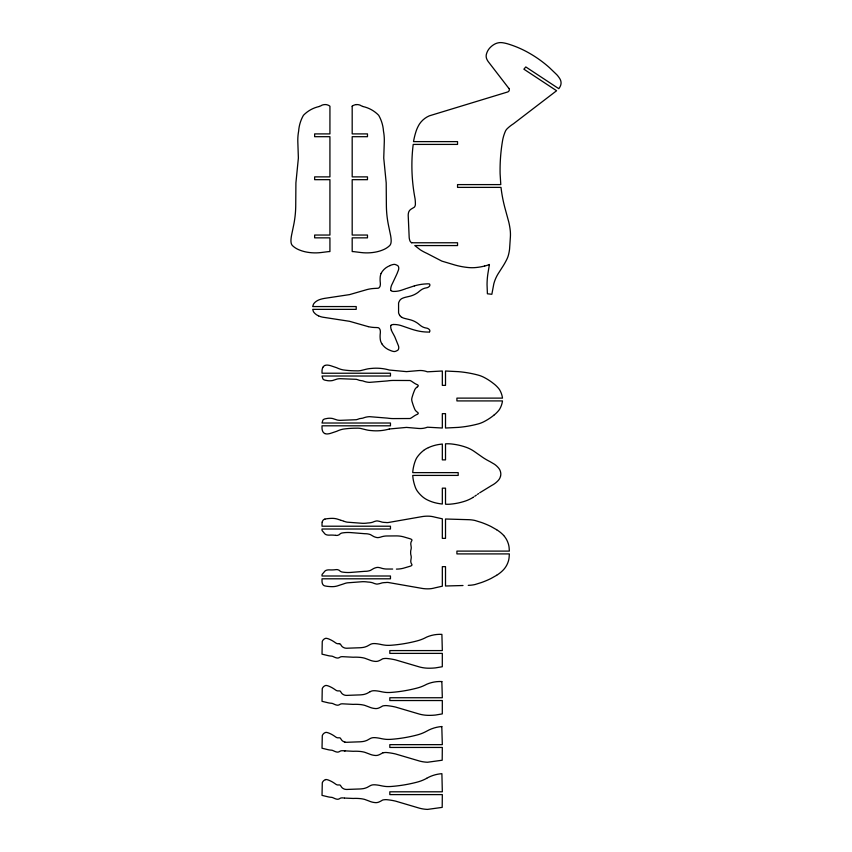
<?xml version="1.0" encoding="UTF-8"?>
<svg xmlns="http://www.w3.org/2000/svg" width="852" height="852" viewBox="0 0 852 852"><rect width="100%" height="100%" fill="white"/><g stroke="black" fill="none" stroke-linecap="round" stroke-linejoin="round"><path stroke-width="1.28" d="M397.16 273.322L398.395 270.169A5.431 5.431 0 0 0 398.704 267.571A4.047 4.047 0 0 0 398.182 266.133A1.416 1.416 0 0 0 397.735 265.707L397.288 265.409A11.119 11.119 0 0 0 395.221 264.514A3.834 3.834 0 0 0 393.411 264.471A15.954 15.954 0 0 0 390.141 265.483M396.84 274.11L392.335 283.716A12.141 12.141 0 0 0 390.77 288.381A6.667 6.667 0 0 0 390.717 290.074L391.057 290.607M391.057 325.315L390.717 325.847A6.667 6.667 0 0 0 390.78 327.541A11.204 11.204 0 0 0 391.451 330.331M479.697 492.807L491.774 485.416A23.26 23.26 0 0 0 497.866 480.869A10.128 10.128 0 0 0 500.497 476.375M478.59 493.585L477.493 494.352M476.385 495.118L474.724 496.269M473.062 497.419L473.616 497.035M496.631 575.313L490.954 578.519A90.099 90.099 0 0 1 481.412 582.544L475.065 584.525A34.644 34.644 0 0 1 468.994 585.313L468.249 585.345M370.205 691.654L367.318 693.272A20.022 20.022 0 0 1 364.539 694.284L363.495 694.529A35.688 35.688 0 0 1 358.223 694.955L347.765 695.349A9.947 9.947 0 0 1 344.932 695.2A6.39 6.39 0 0 1 343.324 694.529A5.005 5.005 0 0 1 341.609 693.123L340.406 691.313A1.534 1.534 0 0 0 339.33 690.887L337.775 690.908A4.888 4.888 0 0 1 336.039 690.301L334.41 689.193A27.264 27.264 0 0 0 329.202 686.339A10.639 10.639 0 0 0 326.412 685.487A2.173 2.173 0 0 0 325.453 685.562A5.027 5.027 0 0 0 322.248 688.704L322.024 701.324L328.425 702.857A23.952 23.952 0 0 0 331.46 703.273A5.325 5.325 0 0 1 332.642 703.528L334.666 704.423A9.212 9.212 0 0 0 336.732 705.094A3.589 3.589 0 0 0 338.457 705.083A6.986 6.986 0 0 0 339.799 704.476A4.888 4.888 0 0 1 340.566 704.061A6.294 6.294 0 0 1 342.366 703.816L353.218 704.38A46.285 46.285 0 0 1 359.224 704.455A28.947 28.947 0 0 1 364.731 705.36L369.108 706.99A18.797 18.797 0 0 0 375.114 708.534A7.519 7.519 0 0 0 378.714 708.044A25.251 25.251 0 0 0 382.25 706.202A3.035 3.035 0 0 1 383.134 705.85A20.618 20.618 0 0 1 385.349 705.605A9.159 9.159 0 0 1 386.723 705.626A64.454 64.454 0 0 1 395.53 707.053L419.61 714.157A36.945 36.945 0 0 0 427.534 715.329A57.702 57.702 0 0 0 435.66 715.02L442.294 713.891L442.326 700.536L389.822 700.536L389.822 697.745L442.326 697.745L441.847 681.525M406.415 288.508L414.402 285.889M405.68 288.775L401.633 290.159A24.069 24.069 0 0 1 393.603 291.427A4.164 4.164 0 0 1 391.047 290.607M389.332 428.993L406.51 427.406L418.449 428.439A19.575 19.575 0 0 0 427.416 427.203L442.326 428.023L442.326 413.657L445.511 413.657L445.511 428.023L458.323 427.385A112.549 112.549 0 0 0 477.535 424.094A30.427 30.427 0 0 0 483.595 421.868A58.383 58.383 0 0 0 493.787 415.286M462.998 585.516L445.511 586.006L445.511 566.655L442.326 566.655L442.326 586.197L434.701 587.912A25.358 25.358 0 0 1 429.387 588.807A35.188 35.188 0 0 1 422.379 588.455L388.171 582.47A9.532 9.532 0 0 0 385.786 582.555A22.29 22.29 0 0 0 381.962 582.917A24.623 24.623 0 0 1 377.351 584.067A3.909 3.909 0 0 1 376.403 584.035A15.996 15.996 0 0 1 372.825 582.864A17.604 17.604 0 0 0 367.894 582.054A29.554 29.554 0 0 0 362.419 581.703L347.307 582.843A16.412 16.412 0 0 0 343.665 583.886L338.649 585.494A17.764 17.764 0 0 1 333.324 586.623A32.291 32.291 0 0 1 328.808 586.485A27.339 27.339 0 0 1 324.889 585.899A3.152 3.152 0 0 1 323.11 584.813A5.208 5.208 0 0 1 322.258 583.045A7.785 7.785 0 0 1 322.024 580.851L322.024 578.806L390.461 578.806L390.461 576.005L322.024 576.005L322.024 575.036A1.576 1.576 0 0 1 322.631 573.833L324.942 571.074A4.452 4.452 0 0 1 326.337 570.265A8.829 8.829 0 0 1 329.415 569.881A33.058 33.058 0 0 0 335.731 569.658A6.656 6.656 0 0 1 337.616 569.679A1.512 1.512 0 0 1 338.265 569.945A2.684 2.684 0 0 1 339.511 570.542A4.633 4.633 0 0 0 342.153 572.022A36.828 36.828 0 0 0 350.555 572.438L364.944 571.309A15.389 15.389 0 0 0 370.386 570.435L373.73 568.486A14.186 14.186 0 0 1 376.126 567.645A5.495 5.495 0 0 1 378.075 567.421A15.24 15.24 0 0 1 380.706 567.933A18.882 18.882 0 0 0 386.339 569.029L392.665 569.051M339.33 643.718L337.775 643.75A4.888 4.888 0 0 1 336.039 643.143L334.41 642.035A27.275 27.275 0 0 0 329.202 639.181A10.671 10.671 0 0 0 326.412 638.329A2.162 2.162 0 0 0 325.453 638.404A5.027 5.027 0 0 0 322.248 641.545L322.024 654.166L328.425 655.699A23.952 23.952 0 0 0 331.46 656.115A5.325 5.325 0 0 1 332.642 656.37L334.666 657.265A9.17 9.17 0 0 0 336.732 657.936A3.589 3.589 0 0 0 338.457 657.925A6.986 6.986 0 0 0 339.799 657.318A4.888 4.888 0 0 1 340.566 656.903A6.294 6.294 0 0 1 342.366 656.658L353.218 657.233A46.285 46.285 0 0 1 359.224 657.307A28.947 28.947 0 0 1 364.731 658.213L369.108 659.831A18.776 18.776 0 0 0 375.114 661.376A7.53 7.53 0 0 0 378.714 660.886A25.251 25.251 0 0 0 382.25 659.043A3.067 3.067 0 0 1 383.134 658.692A20.831 20.831 0 0 1 385.349 658.447A9.127 9.127 0 0 1 386.723 658.468A64.305 64.305 0 0 1 395.53 659.895L419.61 666.999A36.828 36.828 0 0 0 427.534 668.181A57.691 57.691 0 0 0 435.66 667.861L442.294 666.733L442.326 653.388L389.822 653.388L389.822 650.587L442.326 650.587L441.9 634.378A33.888 33.888 0 0 0 426.682 637.083A41.418 41.418 0 0 1 416.958 640.938A145.053 145.053 0 0 1 392.048 645.177A40.747 40.747 0 0 1 386.158 645.294A44.421 44.421 0 0 1 380.887 644.463A39.426 39.426 0 0 0 376.041 643.675A15.826 15.826 0 0 0 372.867 643.633A7.828 7.828 0 0 0 370.205 644.495L367.318 646.114A20.267 20.267 0 0 1 364.539 647.126L363.495 647.371A35.688 35.688 0 0 1 358.223 647.808L347.765 648.191A9.915 9.915 0 0 1 344.932 648.042A6.315 6.315 0 0 1 343.324 647.371A4.984 4.984 0 0 1 341.609 645.965L340.406 644.155A1.523 1.523 0 0 0 339.33 643.729M411.676 242.767L457.545 242.767L457.545 245.568L414.796 245.568L420.228 249.774A50.524 50.524 0 0 0 426.884 253.353L441.837 261.106L455.021 265.047A76.861 76.861 0 0 0 467.215 267.421A42.419 42.419 0 0 0 474.202 267.666A56.253 56.253 0 0 0 484.639 266.026M396.404 569.104L396.691 569.104A27.765 27.765 0 0 0 403.252 568.263L409.993 566.282A6.071 6.071 0 0 0 411.676 565.483L411.953 564.961A1.736 1.736 0 0 0 411.761 564.237A5.155 5.155 0 0 1 410.792 560.797L411.228 557.73A8.339 8.339 0 0 0 411.037 555.579A8.509 8.509 0 0 1 410.653 552.511A8.509 8.509 0 0 1 411.037 549.433A8.339 8.339 0 0 0 411.228 547.282L410.802 544.215A5.155 5.155 0 0 1 411.761 540.786A1.736 1.736 0 0 0 411.953 540.051L411.676 539.54A6.071 6.071 0 0 0 409.993 538.73L403.252 536.76A27.711 27.711 0 0 0 396.691 535.908L386.339 535.983A18.882 18.882 0 0 0 380.706 537.079A15.24 15.24 0 0 1 378.075 537.601A5.495 5.495 0 0 1 376.126 537.367A14.282 14.282 0 0 1 373.73 536.536L370.386 534.587A15.389 15.389 0 0 0 364.944 533.714L350.555 532.575A36.849 36.849 0 0 0 342.142 532.969A4.633 4.633 0 0 0 339.501 534.46A2.684 2.684 0 0 1 338.265 535.067A1.523 1.523 0 0 1 337.616 535.344A6.688 6.688 0 0 1 335.731 535.365M441.794 726.511L442.326 744.648L389.822 744.648L389.822 747.449L442.326 747.449L442.188 760.229L427.534 762.242A36.828 36.828 0 0 1 419.61 761.07L395.53 753.967A64.305 64.305 0 0 0 386.723 752.54A9.127 9.127 0 0 0 385.349 752.508A20.831 20.831 0 0 0 383.134 752.753M344.421 798.036L342.366 797.877A6.294 6.294 0 0 0 340.566 798.122A4.888 4.888 0 0 0 339.799 798.537A6.986 6.986 0 0 1 338.457 799.144A3.589 3.589 0 0 1 336.732 799.155A9.212 9.212 0 0 1 334.666 798.494L332.642 797.589A5.325 5.325 0 0 0 331.46 797.334A23.952 23.952 0 0 1 328.425 796.918L322.024 795.385L322.29 782.786A5.027 5.027 0 0 1 325.475 779.676M345.081 750.953L344.421 750.878M344.815 798.079L353.218 798.452A46.285 46.285 0 0 1 359.224 798.526A28.947 28.947 0 0 1 364.731 799.432L369.108 801.05A18.776 18.776 0 0 0 375.114 802.595A7.53 7.53 0 0 0 378.714 802.115A25.251 25.251 0 0 0 382.25 800.262A3.035 3.035 0 0 1 383.134 799.911A20.618 20.618 0 0 1 385.349 799.666A9.159 9.159 0 0 1 386.723 799.687A64.454 64.454 0 0 1 395.53 801.114L419.61 808.228A36.892 36.892 0 0 0 427.534 809.4L442.188 807.387L442.326 794.607L389.822 794.607L389.822 791.806L442.326 791.806L441.9 773.68A35.656 35.656 0 0 0 426.671 778.302M368.213 326.625L349.565 321.31L322.663 317.168A21.311 21.311 0 0 1 318.531 315.858M343.036 520.934L340.843 520.231M340.214 520.029L338.649 519.518A17.743 17.743 0 0 0 333.324 518.389A32.291 32.291 0 0 0 328.808 518.538A27.339 27.339 0 0 0 324.889 519.113M496.631 529.71L490.954 526.493A90.088 90.088 0 0 0 481.412 522.468L475.065 520.497A34.644 34.644 0 0 0 468.994 519.699L445.511 519.006L445.511 538.368L442.326 538.368L442.326 518.815L434.701 517.111A25.358 25.358 0 0 0 429.387 516.205A35.262 35.262 0 0 0 422.379 516.557L388.171 522.542A9.489 9.489 0 0 1 385.786 522.468A22.29 22.29 0 0 1 381.962 522.095A24.623 24.623 0 0 0 377.351 520.945A3.909 3.909 0 0 0 376.403 520.977A15.996 15.996 0 0 0 372.825 522.148A17.636 17.636 0 0 1 367.894 522.968A29.469 29.469 0 0 1 362.419 523.309L347.307 522.18A16.465 16.465 0 0 1 343.665 521.126M508.921 88.48L488.728 62.26A13.387 13.387 0 0 1 486.535 58.447A7.572 7.572 0 0 1 486.449 54.049A14.803 14.803 0 0 1 490.614 47.116A18.009 18.009 0 0 1 495.268 43.825A13.206 13.206 0 0 1 499.517 42.643A15.07 15.07 0 0 1 503.479 42.877A38.084 38.084 0 0 1 508.91 44.229A102.4 102.4 0 0 1 529.965 53.548A118.098 118.098 0 0 1 549.38 67.585L556.739 74.656A25.805 25.805 0 0 1 559.881 78.821A8.083 8.083 0 0 1 561.063 82.974A8.03 8.03 0 0 1 560.115 86.574A12.631 12.631 0 0 1 558.784 88.683L525.801 66.946L523.884 69.182L556.59 90.738L513.383 123.838A37.296 37.296 0 0 0 507.27 128.631A9.574 9.574 0 0 0 505.566 130.867A40.683 40.683 0 0 0 502.669 140.026A174.894 174.894 0 0 0 500.113 173.819L500.784 184.596L457.545 184.596L457.545 187.387L500.997 187.387A145.415 145.415 0 0 0 505.396 209.645L508.729 221.882A70.833 70.833 0 0 1 510.252 230.498A39.756 39.756 0 0 1 510.38 237.037L509.571 249.072A41.61 41.61 0 0 1 508.218 255.824A24.825 24.825 0 0 1 506.589 259.807A77.212 77.212 0 0 1 501.998 267.73L497.93 274.099A37.382 37.382 0 0 0 493.83 283.769L491.849 294.281L487.397 293.78L487.046 284.632A77.191 77.191 0 0 1 487.919 273.481L489.421 264.461A28.521 28.521 0 0 1 484.639 266.026M352.185 106.212L352.185 133.902L367.478 133.902L367.478 136.693L352.185 136.693L352.185 176.875L367.478 176.875L367.478 179.676L352.185 179.676L352.185 235.045L367.478 235.045L367.478 237.846L352.185 237.846L352.185 251.564A24.708 24.708 0 0 1 355.156 251.809L360.992 252.533A47.414 47.414 0 0 0 374.965 252.181A36.444 36.444 0 0 0 383.624 249.593A20.874 20.874 0 0 0 389.556 245.706A5.069 5.069 0 0 0 390.876 243.342A12.279 12.279 0 0 0 391.121 239.604A35.848 35.848 0 0 0 390.535 235.163L388.608 225.897A103.113 103.113 0 0 1 386.371 204.906L386.201 182.882L383.741 158.035L384.284 142.028A49.917 49.917 0 0 0 383.475 131.059A36.934 36.934 0 0 0 378.693 115.308A31.173 31.173 0 0 0 362.771 106.489M411.686 242.745A3.728 3.728 0 0 1 409.769 240.296A11.204 11.204 0 0 1 409.173 237.325L408.214 215.481A11.3 11.3 0 0 1 408.662 212.169A6.007 6.007 0 0 1 411.324 209.006L414.093 207.334A1.96 1.96 0 0 0 414.849 206.386A4.484 4.484 0 0 0 415.382 204.256A38.372 38.372 0 0 0 415.03 198.58C411.633 180.773 410.93 162.402 413.209 144.414L457.545 144.414L457.545 141.613L413.518 141.613A73.389 73.389 0 0 1 416.308 130.59A34.133 34.133 0 0 1 419.525 123.945A22.578 22.578 0 0 1 429.323 115.84L507.675 91.973A2.449 2.449 0 0 0 509.027 88.427M417.448 386.797A8.019 8.019 0 0 0 414.967 389.311A55.359 55.359 0 0 0 412.368 396.414A12.823 12.823 0 0 0 411.686 399.513A12.823 12.823 0 0 0 412.379 402.613A55.359 55.359 0 0 0 414.977 409.716A7.998 7.998 0 0 0 417.448 412.24A1.704 1.704 0 0 1 418.279 413.401L417.661 414.2A19.404 19.404 0 0 0 414.786 415.584L411.921 417.512A8.893 8.893 0 0 1 410.014 418.524L394.732 418.577A40.832 40.832 0 0 1 387.436 418.119L369.534 416.671A19.564 19.564 0 0 0 362.824 418.151L359.374 418.683A19.511 19.511 0 0 1 356.306 419.716L340.438 420.345A15.677 15.677 0 0 1 337.2 420.015L332.589 418.513A14.91 14.91 0 0 0 325.89 418.715A5.517 5.517 0 0 0 323.739 419.376A2.109 2.109 0 0 0 322.876 420.249L322.024 423.018L390.461 423.018L390.461 425.808L322.024 425.808L322.024 427.821A8.232 8.232 0 0 0 322.759 431.442A4.313 4.313 0 0 0 324.761 433.508M417.437 386.765A1.704 1.704 0 0 0 418.289 385.573L417.661 384.838A19.404 19.404 0 0 1 414.786 383.453L411.921 381.526A8.893 8.893 0 0 0 410.014 380.514L394.732 380.45A40.832 40.832 0 0 0 387.436 380.919L369.534 382.367A19.564 19.564 0 0 1 362.824 380.876L359.374 380.354A19.511 19.511 0 0 0 356.306 379.321L340.438 378.693A15.677 15.677 0 0 0 337.2 379.023L332.589 380.524A14.899 14.899 0 0 1 325.89 380.322A5.517 5.517 0 0 1 323.611 379.587A2.151 2.151 0 0 1 322.876 378.789L322.024 376.02L390.461 376.02L390.461 373.229L322.024 373.229L322.024 371.216A8.232 8.232 0 0 1 322.865 367.361M322.844 367.35A4.356 4.356 0 0 1 324.761 365.519M324.75 365.508A6.614 6.614 0 0 1 327.413 365.093A17.711 17.711 0 0 1 330.544 365.668L336.785 367.766A26.827 26.827 0 0 0 343.09 369.896A94.402 94.402 0 0 0 356.743 370.844A15.773 15.773 0 0 0 361.088 370.492L366.392 369.182A27.328 27.328 0 0 1 370.971 368.479A47.488 47.488 0 0 1 389.332 370.034L406.51 371.632L418.449 370.599A19.553 19.553 0 0 1 427.416 371.823L442.326 371.003L442.326 385.37L445.511 385.37L445.511 371.014L458.323 371.653A112.645 112.645 0 0 1 477.535 374.933A30.512 30.512 0 0 1 483.595 377.159A58.383 58.383 0 0 1 493.787 383.751A29.841 29.841 0 0 1 498.111 387.852A12.823 12.823 0 0 1 499.815 390.152A21.747 21.747 0 0 1 502.499 398.118L456.917 398.118L456.917 400.919L502.488 400.919A21.747 21.747 0 0 1 499.804 408.875A12.823 12.823 0 0 1 498.1 411.175A29.895 29.895 0 0 1 493.777 415.275M389.332 429.003A47.467 47.467 0 0 1 370.971 430.548A27.232 27.232 0 0 1 366.392 429.855L361.088 428.545A15.773 15.773 0 0 0 356.743 428.183A94.402 94.402 0 0 0 343.09 429.131A26.827 26.827 0 0 0 336.785 431.272L330.544 433.359A17.711 17.711 0 0 1 327.413 433.945A6.614 6.614 0 0 1 324.75 433.53M496.62 575.302A32.94 32.94 0 0 0 503.702 569.53A21.726 21.726 0 0 0 508.325 561.319A19.245 19.245 0 0 0 509.145 557.016L509.347 553.907L456.917 553.907L456.917 551.106L509.347 551.106L509.145 547.996A19.245 19.245 0 0 0 508.303 543.704A21.737 21.737 0 0 0 503.681 535.503M496.62 529.72A32.94 32.94 0 0 1 503.702 535.482M324.889 519.134A3.152 3.152 0 0 0 323.11 520.199A5.144 5.144 0 0 0 322.226 522.106M322.226 522.106A7.785 7.785 0 0 0 322.024 524.161L322.024 526.216L390.461 526.216L390.461 529.007L322.024 529.007L322.024 529.976A1.576 1.576 0 0 0 322.631 531.179L324.942 533.948A4.473 4.473 0 0 0 326.337 534.747A8.85 8.85 0 0 0 329.415 535.131A32.983 32.983 0 0 1 335.731 535.365M500.486 476.375A8.211 8.211 0 0 0 500.646 472.445A9.383 9.383 0 0 0 498.633 468.089A20.448 20.448 0 0 0 494.405 464.212L489.953 461.592A64.496 64.496 0 0 1 482.498 457.226L474.053 451.304A34.059 34.059 0 0 0 466.321 447.353A62.058 62.058 0 0 0 453.072 444.169A36.412 36.412 0 0 0 445.511 443.839L445.511 459.878L442.326 459.878L442.326 444.02L440.782 444.233A40.587 40.587 0 0 0 428.439 447.62M473.062 497.419A38.745 38.745 0 0 1 463.445 501.647A63.474 63.474 0 0 1 450.218 504.171A29.362 29.362 0 0 1 445.511 504.203L445.511 488.164L442.326 488.164L442.326 504.022A52.6 52.6 0 0 1 434.808 502.691A40.033 40.033 0 0 1 426.777 499.613A23.568 23.568 0 0 1 421.165 495.502A34.037 34.037 0 0 1 417.278 491.04A17.7 17.7 0 0 1 415.35 487.301A45.188 45.188 0 0 1 413.018 478.291L412.73 475.416L458.184 475.416L458.184 472.626L412.73 472.626A34.687 34.687 0 0 1 413.582 466.747A38.052 38.052 0 0 1 415.659 459.995A16.039 16.039 0 0 1 418.098 455.948A31.599 31.599 0 0 1 423.636 450.431M423.636 450.42A22.61 22.61 0 0 1 428.45 447.641M319.33 106.404A9.905 9.905 0 0 0 321.875 105.222A9.212 9.212 0 0 1 325.943 104.594A8.169 8.169 0 0 1 329.937 106.202L329.926 133.902L314.644 133.902L314.644 136.693L329.926 136.693L329.926 176.875L314.644 176.875L314.644 179.676L329.926 179.676L329.926 235.045L314.644 235.045L314.644 237.846L329.926 237.846L329.926 251.564A24.708 24.708 0 0 0 326.955 251.809L321.129 252.533A47.414 47.414 0 0 1 307.146 252.181A36.455 36.455 0 0 1 298.498 249.593A20.863 20.863 0 0 1 292.555 245.706A5.08 5.08 0 0 1 291.203 243.161A12.375 12.375 0 0 1 290.99 239.604A35.848 35.848 0 0 1 291.576 235.163L293.503 225.897A103.103 103.103 0 0 0 295.74 204.906L295.91 182.882L298.381 158.035L297.827 142.028A49.917 49.917 0 0 1 298.647 131.059A36.924 36.924 0 0 1 303.429 115.308A31.173 31.173 0 0 1 319.351 106.489M383.134 752.753A3.067 3.067 0 0 0 382.25 753.104A25.251 25.251 0 0 1 378.714 754.947A7.53 7.53 0 0 1 375.114 755.447A18.776 18.776 0 0 1 369.108 753.903L364.731 752.273A28.947 28.947 0 0 0 359.224 751.368A46.285 46.285 0 0 0 353.218 751.294L342.366 750.718A6.294 6.294 0 0 0 340.566 750.974A4.888 4.888 0 0 0 339.799 751.379A6.986 6.986 0 0 1 338.457 751.986A3.589 3.589 0 0 1 336.732 752.007A9.17 9.17 0 0 1 334.666 751.336L332.642 750.442A5.325 5.325 0 0 0 331.46 750.175A23.952 23.952 0 0 1 328.425 749.771L322.024 748.226L322.29 735.627A5.027 5.027 0 0 1 325.475 732.518A2.173 2.173 0 0 1 326.412 732.4A10.714 10.714 0 0 1 329.202 733.242A27.275 27.275 0 0 1 334.421 736.096L336.039 737.214A4.888 4.888 0 0 0 337.669 737.821L339.33 737.789A1.523 1.523 0 0 1 340.406 738.215L341.62 740.026A4.984 4.984 0 0 0 343.335 741.432A6.315 6.315 0 0 0 344.932 742.103M344.932 742.103A9.915 9.915 0 0 0 347.765 742.252L358.223 741.868A35.688 35.688 0 0 0 363.495 741.432L364.539 741.187A20.267 20.267 0 0 0 367.318 740.186L370.205 738.556A7.828 7.828 0 0 1 372.867 737.704A15.826 15.826 0 0 1 376.041 737.736A39.426 39.426 0 0 1 380.887 738.524A44.421 44.421 0 0 0 386.158 739.355A40.747 40.747 0 0 0 392.048 739.248A145.053 145.053 0 0 0 416.958 735.02A41.418 41.418 0 0 0 426.692 731.176A35.656 35.656 0 0 1 441.794 726.543M370.205 691.654A7.828 7.828 0 0 1 372.867 690.791A15.826 15.826 0 0 1 376.041 690.823A39.245 39.245 0 0 1 380.887 691.611A44.602 44.602 0 0 0 386.158 692.452A40.747 40.747 0 0 0 392.048 692.346A144.957 144.957 0 0 0 416.958 688.107A41.45 41.45 0 0 0 426.692 684.262A33.867 33.867 0 0 1 441.794 681.547M325.453 779.623A2.173 2.173 0 0 1 326.412 779.548A10.639 10.639 0 0 1 329.202 780.389A27.264 27.264 0 0 1 334.421 783.254L336.039 784.362A4.888 4.888 0 0 0 337.669 784.98L339.33 784.937A1.534 1.534 0 0 1 340.406 785.374L341.62 787.184A4.984 4.984 0 0 0 343.335 788.59A6.358 6.358 0 0 0 344.932 789.261A9.947 9.947 0 0 0 347.765 789.41L358.223 789.027A35.688 35.688 0 0 0 363.495 788.59L364.539 788.345A20.022 20.022 0 0 0 367.318 787.344L370.205 785.714A7.828 7.828 0 0 1 372.867 784.852A15.826 15.826 0 0 1 376.041 784.894A39.245 39.245 0 0 1 380.887 785.682A44.805 44.805 0 0 0 386.158 786.513A40.747 40.747 0 0 0 392.048 786.407A144.957 144.957 0 0 0 416.958 782.179A41.45 41.45 0 0 0 426.692 778.334M352.174 106.202A8.169 8.169 0 0 1 356.179 104.604M356.179 104.594A9.212 9.212 0 0 1 360.236 105.222A9.894 9.894 0 0 0 362.782 106.404M368.213 326.625A36.082 36.082 0 0 0 375.881 327.53A16.997 16.997 0 0 1 377.819 327.658A1.97 1.97 0 0 1 378.906 328.041A4.984 4.984 0 0 1 379.96 329.447A6.72 6.72 0 0 1 380.354 331.641A15.176 15.176 0 0 1 380.216 333.963A23.771 23.771 0 0 0 380.343 339.82A10.181 10.181 0 0 0 381.877 343.75M381.824 343.793A16.71 16.71 0 0 0 390.163 350.364A15.911 15.911 0 0 0 393.635 351.482A3.845 3.845 0 0 0 395.221 351.407A11.023 11.023 0 0 0 397.469 350.406A3.206 3.206 0 0 0 398.065 349.927A2.662 2.662 0 0 0 398.523 349.064A4.579 4.579 0 0 0 398.576 346.349A11.321 11.321 0 0 0 397.99 344.709L394.987 337.285A36.785 36.785 0 0 0 394.433 336.114L393.081 333.59A24.633 24.633 0 0 1 391.451 330.331M391.047 325.304A4.164 4.164 0 0 1 393.603 324.495M393.603 324.495A24.165 24.165 0 0 1 401.26 325.634L411.015 328.978A64.837 64.837 0 0 0 419.93 331.322A48.82 48.82 0 0 0 427.672 332.056A8.307 8.307 0 0 0 429.291 331.992M429.589 331.865A1.874 1.874 0 0 0 429.227 329.479A5.208 5.208 0 0 0 426.458 328.073A14.921 14.921 0 0 1 424.253 327.562A13.1 13.1 0 0 1 420.451 325.507L418.225 323.685A22.972 22.972 0 0 0 410.142 319.756L405.201 318.563A14.058 14.058 0 0 1 401.803 317.317M401.803 317.306A5.559 5.559 0 0 1 399.695 315.378M399.705 315.368A14.388 14.388 0 0 1 398.576 312.897L398.576 303.014A11.395 11.395 0 0 1 399.961 300.181A6.028 6.028 0 0 1 402.4 298.317A20.395 20.395 0 0 1 406.479 297.039L410.142 296.177A22.951 22.951 0 0 0 418.236 292.247A35.763 35.763 0 0 1 421.42 289.733A12.279 12.279 0 0 1 424.924 288.157L427.076 287.699A4.792 4.792 0 0 0 429.525 286.144A1.853 1.853 0 0 0 429.568 284.057L429.248 283.918A14.878 14.878 0 0 0 426.501 283.886A49.011 49.011 0 0 0 414.402 285.889M381.046 273.439A16.518 16.518 0 0 1 390.173 265.579M381.142 273.492A10.735 10.735 0 0 0 380.205 277.134A27.328 27.328 0 0 0 380.301 282.726A9.276 9.276 0 0 1 380.109 285.984A2.332 2.332 0 0 1 379.768 286.836A6.017 6.017 0 0 1 378.906 287.87A1.981 1.981 0 0 1 377.819 288.253L374.326 288.445A35.837 35.837 0 0 0 367.031 289.573L349.565 294.611L325.677 298.211A32.333 32.333 0 0 0 320.128 299.446A14.303 14.303 0 0 0 315.464 301.928A9.873 9.873 0 0 0 313.611 303.972L313.472 304.239A8.275 8.275 0 0 0 313.046 305.527L312.716 306.56L356.211 306.56L356.211 309.361L312.716 309.361L313.334 311.321A2.897 2.897 0 0 0 313.611 311.938A11.321 11.321 0 0 0 318.541 315.826"/></g></svg>
